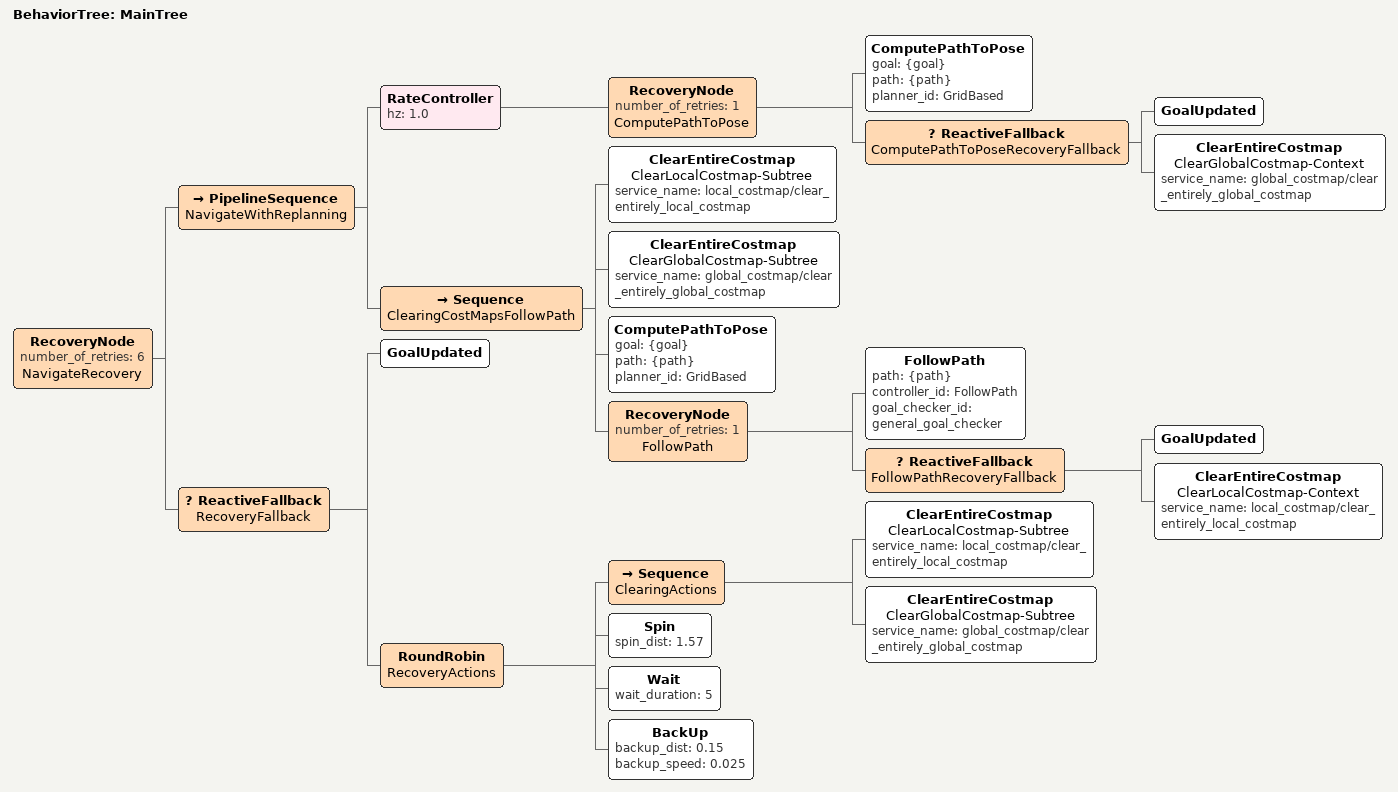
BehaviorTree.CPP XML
<root main_tree_to_execute="MainTree">
  <BehaviorTree ID="MainTree">
    <RecoveryNode number_of_retries="6" name="NavigateRecovery">
      <PipelineSequence name="NavigateWithReplanning">
        <RateController hz="1.0">
          <RecoveryNode number_of_retries="1" name="ComputePathToPose">
            <ComputePathToPose goal="{goal}" path="{path}" planner_id="GridBased"/>
            <ReactiveFallback name="ComputePathToPoseRecoveryFallback">
              <GoalUpdated/>
              <ClearEntireCostmap name="ClearGlobalCostmap-Context" service_name="global_costmap/clear_entirely_global_costmap"/>
            </ReactiveFallback>
          </RecoveryNode>
        </RateController>
        <Sequence name="ClearingCostMapsFollowPath">
          <ClearEntireCostmap name="ClearLocalCostmap-Subtree" service_name="local_costmap/clear_entirely_local_costmap"/>
          <ClearEntireCostmap name="ClearGlobalCostmap-Subtree" service_name="global_costmap/clear_entirely_global_costmap"/>
          <ComputePathToPose goal="{goal}" path="{path}" planner_id="GridBased"/>
          <RecoveryNode number_of_retries="1" name="FollowPath">
            <FollowPath path="{path}" controller_id="FollowPath" goal_checker_id="general_goal_checker"/>
            <ReactiveFallback name="FollowPathRecoveryFallback">
              <GoalUpdated/>
              <ClearEntireCostmap name="ClearLocalCostmap-Context" service_name="local_costmap/clear_entirely_local_costmap"/>
            </ReactiveFallback>
          </RecoveryNode>
        </Sequence>
      </PipelineSequence>
      <ReactiveFallback name="RecoveryFallback">
        <GoalUpdated/>
        <RoundRobin name="RecoveryActions">
          <Sequence name="ClearingActions">
            <ClearEntireCostmap name="ClearLocalCostmap-Subtree" service_name="local_costmap/clear_entirely_local_costmap"/>
            <ClearEntireCostmap name="ClearGlobalCostmap-Subtree" service_name="global_costmap/clear_entirely_global_costmap"/>
          </Sequence>
          <Spin spin_dist="1.57"/>
          <Wait wait_duration="5"/>
          <BackUp backup_dist="0.15" backup_speed="0.025"/>
        </RoundRobin>
      </ReactiveFallback>
    </RecoveryNode>
  </BehaviorTree>
</root>
